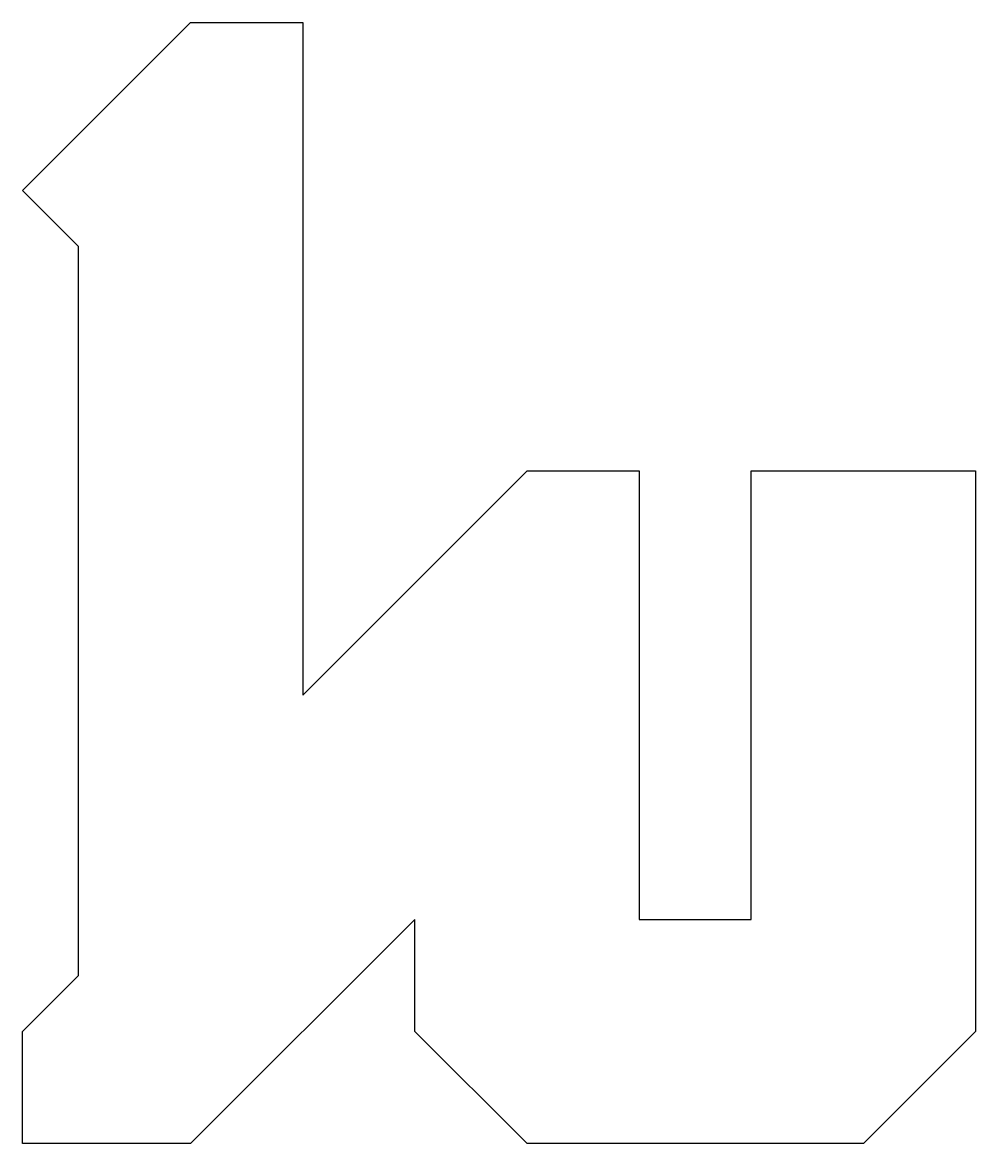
# Model space of a CAD drawing. Header units: millimetres. Extents: x 0 to 8.5, y 0 to 10.
import ezdxf

# ---------------------------------------------------------------- set-up
doc = ezdxf.new("R2010")
doc.units = ezdxf.units.MM

msp = doc.modelspace()

# ---------------------------------------------------------------- linework, layer by layer
at = {"layer": 'GLYPH'}
msp.add_lwpolyline([(1.5, 10), (2.5, 10), (2.5, 4), (4.5, 6), (5.5, 6), (5.5, 2), (6.5, 2), (6.5, 6), (8.5, 6), (8.5, 1), (7.5, 0), (4.5, 0), (3.5, 1), (3.5, 2), (1.5, 0), (0, 0), (0, 1), (0.5, 1.5), (0.5, 8), (0, 8.5)], close=True, dxfattribs=at)

doc.saveas('drawing.dxf')
